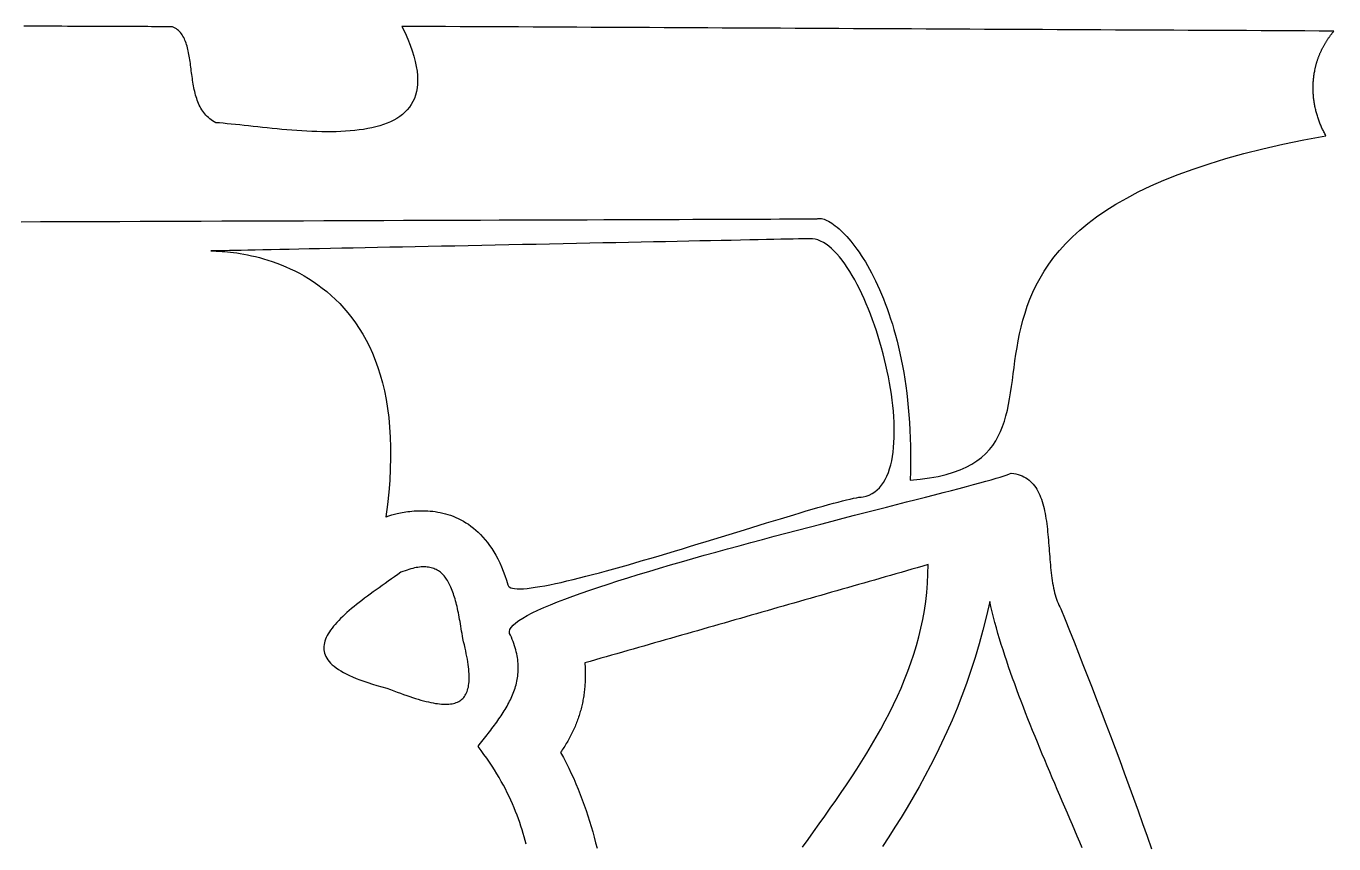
# Model space of a CAD drawing. Header units: metres. Extents: x 11 to 138, y -150 to -70.
# Drawn here: x 74.3 to 137.8, y -109.9 to -70.2 of the extents above; entities that cross this region are included whole.
import ezdxf

# ---------------------------------------------------------------- set-up
doc = ezdxf.new("R2010")
doc.units = ezdxf.units.M

msp = doc.modelspace()

# ---------------------------------------------------------------- linework, layer by layer
for points in [[(136.851644, -72.31761), (136.858756, -72.285606), (136.866122, -72.253856), (136.873742, -72.222106), (136.881616, -72.190356), (136.889744, -72.15886), (136.898126, -72.127364), (136.906762, -72.096122), (136.915652, -72.06488), (136.924796, -72.033638), (136.934194, -72.00265), (136.943846, -71.971662), (136.953752, -71.940674), (136.963912, -71.90994), (136.974326, -71.879206), (136.984994, -71.848726), (136.995916, -71.818246), (137.006838, -71.787766), (137.018014, -71.75754), (137.029444, -71.727314), (137.041128, -71.697342), (137.053066, -71.66737), (137.065258, -71.637398), (137.077704, -71.60768), (137.090404, -71.577962), (137.103358, -71.548498), (137.116312, -71.519034), (137.12952, -71.489824), (137.142982, -71.460614), (137.156698, -71.431404), (137.170668, -71.402448), (137.184892, -71.373492), (137.19937, -71.34479), (137.213848, -71.316088), (137.22858, -71.28764), (137.243566, -71.259192), (137.258806, -71.230998), (137.2743, -71.202804), (137.289794, -71.17461), (137.305542, -71.14667), (137.321544, -71.11873), (137.3378, -71.091044), (137.35431, -71.063358), (137.37082, -71.035926), (137.387584, -71.008494), (137.404602, -70.981316), (137.421874, -70.954138), (137.439146, -70.927214), (137.456672, -70.90029), (137.474452, -70.87362), (137.492486, -70.84695), (137.51052, -70.820534), (137.528808, -70.794118), (137.54735, -70.767956), (137.566146, -70.741794), (137.584942, -70.715886), (137.603992, -70.689978), (137.623296, -70.664324), (137.6426, -70.63867), (137.662158, -70.61327), (137.68197, -70.58787), (137.702036, -70.562724), (137.722102, -70.537578), (137.742422, -70.512686), (137.762996, -70.487794), (137.056876, -70.484238), (136.350756, -70.480682), (135.644636, -70.477126), (134.938516, -70.47357), (134.232396, -70.470014), (133.526276, -70.466458), (132.820156, -70.462902), (132.114036, -70.459346), (131.407916, -70.45579), (130.701796, -70.452234), (129.995676, -70.448678), (129.289556, -70.445122), (128.583436, -70.441566), (127.877316, -70.43801), (127.171196, -70.434454), (126.465076, -70.430898), (125.758956, -70.427342), (125.052836, -70.423786), (124.346716, -70.42023), (123.640596, -70.416674), (122.934476, -70.413118), (122.228356, -70.409562), (121.522236, -70.406006), (120.816116, -70.40245), (120.109996, -70.398894), (119.403876, -70.395338), (118.697756, -70.391782), (117.991636, -70.388226), (117.285516, -70.38467), (116.579396, -70.381114), (115.873276, -70.377558), (115.167156, -70.374002), (114.461036, -70.370446), (113.754916, -70.36689), (113.048796, -70.363334), (112.342676, -70.359778), (111.636556, -70.356222), (110.930436, -70.352666), (110.224316, -70.34911), (109.518196, -70.345554), (108.812076, -70.341998), (108.105956, -70.338442), (107.399836, -70.334886), (106.693716, -70.33133), (105.987596, -70.327774), (105.281476, -70.324218), (104.575356, -70.320662), (103.869236, -70.317106), (103.163116, -70.31355), (102.456996, -70.309994), (101.750876, -70.306438), (101.044756, -70.302882), (100.338636, -70.299326), (99.632516, -70.29577), (98.926396, -70.292214), (98.220276, -70.288658), (97.514156, -70.285102), (96.808036, -70.281546), (96.101916, -70.27799), (95.395796, -70.274434), (94.689676, -70.270878), (93.983556, -70.267322), (93.277436, -70.263766), (92.571316, -70.26021), (92.720414, -70.573138), (92.85224, -70.87362), (92.967048, -71.161656), (93.065346, -71.437754), (93.147642, -71.702168), (93.21419, -71.954898), (93.265498, -72.196452), (93.30182, -72.42683), (93.323664, -72.64654), (93.331284, -72.855582), (93.325188, -73.05421), (93.30563, -73.242678), (93.273118, -73.421494), (93.227906, -73.590658), (93.170502, -73.75017), (93.101414, -73.900538), (93.020896, -74.042016), (92.929456, -74.174858), (92.827348, -74.299064), (92.714826, -74.415142), (92.592398, -74.523092), (92.460572, -74.623422), (92.319602, -74.716132), (92.169996, -74.801476), (92.012262, -74.879962), (91.8464, -74.95159), (91.673172, -75.016614), (91.492832, -75.075288), (91.305634, -75.127866), (91.112086, -75.174348), (90.912696, -75.215242), (90.707718, -75.250802), (90.49766, -75.281028), (90.282776, -75.306428), (90.06332, -75.327002), (89.840054, -75.343004), (89.612978, -75.354942), (89.382854, -75.362816), (89.149936, -75.36688), (88.914478, -75.367388), (88.676988, -75.364594), (88.43772, -75.358752), (88.197182, -75.350116), (87.955882, -75.338686), (87.714074, -75.32497), (87.472266, -75.309222), (87.230712, -75.291442), (86.989666, -75.272138), (86.74989, -75.25131), (86.511384, -75.229212), (86.27491, -75.206098), (86.040722, -75.182476), (85.809074, -75.158346), (85.580474, -75.133962), (85.355176, -75.109578), (85.133688, -75.085194), (84.916518, -75.061318), (84.70392, -75.038204), (84.496148, -75.015852), (84.29371, -74.99477), (84.097114, -74.974958), (83.906614, -74.956924), (83.722718, -74.940668), (83.54568, -74.926444), (83.465162, -74.884026), (83.388708, -74.838306), (83.316318, -74.789538), (83.247738, -74.737722), (83.182714, -74.683112), (83.121246, -74.625708), (83.06308, -74.56551), (83.008216, -74.502772), (82.956654, -74.437494), (82.90814, -74.36993), (82.86242, -74.30008), (82.819748, -74.227944), (82.779616, -74.153776), (82.742024, -74.07783), (82.706972, -73.999852), (82.674206, -73.92035), (82.643726, -73.83907), (82.615278, -73.75652), (82.588862, -73.672446), (82.564224, -73.587102), (82.541364, -73.500742), (82.520028, -73.413366), (82.500216, -73.324974), (82.481674, -73.23582), (82.464402, -73.145904), (82.448146, -73.05548), (82.432906, -72.964548), (82.418682, -72.873108), (82.404966, -72.781414), (82.392012, -72.68972), (82.379566, -72.598026), (82.367374, -72.506332), (82.355436, -72.414892), (82.343752, -72.323706), (82.332068, -72.232774), (82.32013, -72.142604), (82.308192, -72.052942), (82.295746, -71.964042), (82.282792, -71.875904), (82.26933, -71.788782), (82.255106, -71.702676), (82.24012, -71.61784), (82.224118, -71.534274), (82.2071, -71.452232), (82.188812, -71.371714), (82.169254, -71.29272), (82.148172, -71.215504), (82.125566, -71.140066), (82.101182, -71.06666), (82.07502, -70.995286), (82.046826, -70.926198), (82.0166, -70.859396), (81.984088, -70.79488), (81.94929, -70.732904), (81.912206, -70.673722), (81.872582, -70.61708), (81.830164, -70.563486), (81.784952, -70.512686), (81.736946, -70.464934), (81.685892, -70.420484), (81.631536, -70.379336), (81.573878, -70.34149), (81.512918, -70.3072), (81.448402, -70.27672), (81.44129, -70.27672), (81.417922, -70.27672), (81.37906, -70.276466), (81.325212, -70.276212), (81.256886, -70.275958), (81.17459, -70.275704), (81.078832, -70.27545), (80.97012, -70.274942), (80.848962, -70.274434), (80.715866, -70.273926), (80.57134, -70.273418), (80.415892, -70.27291), (80.25003, -70.272148), (80.074262, -70.271386), (79.889096, -70.270624), (79.69504, -70.269862), (79.492856, -70.2691), (79.282798, -70.268338), (79.065374, -70.267576), (78.841346, -70.266814), (78.610968, -70.266052), (78.375002, -70.265036), (78.133702, -70.26402), (77.88783, -70.263004), (77.63764, -70.261988), (77.383894, -70.260972), (77.126846, -70.259956), (76.867258, -70.25894), (76.605638, -70.257924), (76.34224, -70.256908), (76.077826, -70.255892), (75.812904, -70.254876), (75.547982, -70.25386), (75.283314, -70.252844), (75.019662, -70.251828), (74.757534, -70.250812), (74.497438, -70.249796), (74.239882, -70.24878)], [(74.106786, -79.726028), (75.046586, -79.722726), (75.996546, -79.719424), (76.955396, -79.716122), (77.92212, -79.712566), (78.895702, -79.70901), (79.875126, -79.705454), (80.859122, -79.701898), (81.846928, -79.698342), (82.837274, -79.694786), (83.829144, -79.69123), (84.821522, -79.687674), (85.813392, -79.684118), (86.803484, -79.680562), (87.790782, -79.677006), (88.774524, -79.67345), (89.75344, -79.669894), (90.72626, -79.666338), (91.692222, -79.662782), (92.650056, -79.65948), (93.598746, -79.656178), (94.537276, -79.652876), (95.46463, -79.649574), (96.379792, -79.646272), (97.281492, -79.64297), (98.168968, -79.639922), (99.04095, -79.636874), (99.896168, -79.633826), (100.73386, -79.630778), (101.55301, -79.62773), (102.352348, -79.624936), (103.130858, -79.622142), (103.887524, -79.619348), (104.62133, -79.616808), (105.331006, -79.614268), (106.01579, -79.611728), (106.674412, -79.609442), (107.305856, -79.607156), (107.909106, -79.605124), (108.483146, -79.603092), (109.026706, -79.60106), (109.53877, -79.599282), (110.018322, -79.597504), (110.464346, -79.59598), (110.875826, -79.594456), (111.251746, -79.593186), (111.590836, -79.591916), (111.89208, -79.5909), (112.154462, -79.589884), (112.376966, -79.589122), (112.558576, -79.58836), (112.698022, -79.587852), (112.745266, -79.576168), (112.796574, -79.57058), (112.851946, -79.571342), (112.911128, -79.5782), (112.973866, -79.591408), (113.04016, -79.610966), (113.109756, -79.636874), (113.1824, -79.669132), (113.258092, -79.70774), (113.336578, -79.752698), (113.417604, -79.804006), (113.50117, -79.861918), (113.587022, -79.92618), (113.67516, -79.996792), (113.765076, -80.074008), (113.857024, -80.157828), (113.950496, -80.247998), (114.045492, -80.344772), (114.141758, -80.44815), (114.239294, -80.558132), (114.337846, -80.674718), (114.43716, -80.797908), (114.537236, -80.927956), (114.63782, -81.064608), (114.738912, -81.207864), (114.840004, -81.357978), (114.941096, -81.514696), (115.042188, -81.678272), (115.143026, -81.848706), (115.243356, -82.025744), (115.343178, -82.20964), (115.441984, -82.400394), (115.540028, -82.598006), (115.636802, -82.80273), (115.732306, -83.014312), (115.82654, -83.232752), (115.918996, -83.45805), (116.009674, -83.69046), (116.098574, -83.929728), (116.185442, -84.176108), (116.270024, -84.4296), (116.352066, -84.690204), (116.431568, -84.95792), (116.508276, -85.232748), (116.58219, -85.514688), (116.653056, -85.80374), (116.72062, -86.099904), (116.784882, -86.40318), (116.845334, -86.713822), (116.90223, -87.031576), (116.955062, -87.356696), (117.004084, -87.688928), (117.048788, -88.028526), (117.089174, -88.37549), (117.124988, -88.72982), (117.155976, -89.091516), (117.182138, -89.460578), (117.20322, -89.837006), (117.219222, -90.2208), (117.22989, -90.61196), (117.23497, -91.01074), (117.234462, -91.416886), (117.227858, -91.830652), (117.215412, -92.251784), (117.702076, -92.206318), (118.153688, -92.145358), (118.571772, -92.069158), (118.957598, -91.978226), (119.312944, -91.87307), (119.638826, -91.753944), (119.937022, -91.621356), (120.208802, -91.475814), (120.455436, -91.317572), (120.678702, -91.147138), (120.87987, -90.96502), (121.06021, -90.771472), (121.221246, -90.567002), (121.364502, -90.352118), (121.491502, -90.127074), (121.603516, -89.892378), (121.701814, -89.648284), (121.788174, -89.395554), (121.863612, -89.134442), (121.929906, -88.865202), (121.988326, -88.588596), (122.040396, -88.304878), (122.087386, -88.014302), (122.131074, -87.71763), (122.172476, -87.414862), (122.21337, -87.10676), (122.254772, -86.793578), (122.29846, -86.475824), (122.345704, -86.154006), (122.398028, -85.828378), (122.456956, -85.499448), (122.523758, -85.167724), (122.599704, -84.83346), (122.686572, -84.497164), (122.785632, -84.159344), (122.898154, -83.820254), (123.025662, -83.480402), (123.16968, -83.140296), (123.331732, -82.80019), (123.513088, -82.460592), (123.715272, -82.121756), (123.939554, -81.784444), (124.187458, -81.44891), (124.460254, -81.115408), (124.75972, -80.7847), (125.087126, -80.456786), (125.443742, -80.132428), (125.831092, -79.81188), (126.2507, -79.49565), (126.703836, -79.184246), (127.192024, -78.877922), (127.716788, -78.577186), (128.279398, -78.282546), (128.881378, -77.994256), (129.523998, -77.712824), (130.209036, -77.438758), (130.937508, -77.172312), (131.711192, -76.913994), (132.531358, -76.664058), (133.399276, -76.423266), (134.316724, -76.191872), (135.284972, -75.97013), (136.30529, -75.758548), (137.379202, -75.557634), (137.353548, -75.512168), (137.328402, -75.466448), (137.303764, -75.420474), (137.279634, -75.374246), (137.256012, -75.32751), (137.232898, -75.28052), (137.210292, -75.23353), (137.188194, -75.186286), (137.166604, -75.138788), (137.145522, -75.091036), (137.124948, -75.04303), (137.104882, -74.99477), (137.085324, -74.946256), (137.066274, -74.897488), (137.047986, -74.84872), (137.030206, -74.799698), (137.012934, -74.750422), (136.99617, -74.700892), (136.979914, -74.651362), (136.964166, -74.601578), (136.948926, -74.55154), (136.934448, -74.501502), (136.920478, -74.45121), (136.907016, -74.400664), (136.894062, -74.350118), (136.881616, -74.299318), (136.869932, -74.248518), (136.858756, -74.197464), (136.848088, -74.14641), (136.837928, -74.095102), (136.82853, -74.043794), (136.81964, -73.992232), (136.811258, -73.94067), (136.803384, -73.889108), (136.796272, -73.837292), (136.789668, -73.785476), (136.783572, -73.73366), (136.778238, -73.68159), (136.773412, -73.62952), (136.769094, -73.57745), (136.765538, -73.52538), (136.76249, -73.47331), (136.760204, -73.420986), (136.758426, -73.368662), (136.757156, -73.316338), (136.756648, -73.264014), (136.756648, -73.21169), (136.75741, -73.159366), (136.75868, -73.107042), (136.760712, -73.054718), (136.763252, -73.002394), (136.766554, -72.95007), (136.770364, -72.897746), (136.774936, -72.845422), (136.780016, -72.793098), (136.785858, -72.740774), (136.792208, -72.68845), (136.79932, -72.636126), (136.807194, -72.584056), (136.815576, -72.531986), (136.82472, -72.479916), (136.834372, -72.427846), (136.844786, -72.37603), (136.855962, -72.324214)], [(97.706434, -97.32772), (97.730818, -97.382584), (97.776538, -97.427796), (97.842832, -97.46361), (97.929192, -97.49028), (98.034856, -97.508314), (98.159062, -97.517712), (98.301302, -97.518982), (98.460814, -97.512378), (98.63709, -97.4979), (98.829368, -97.476056), (99.036886, -97.4471), (99.259136, -97.411286), (99.49561, -97.368868), (99.745546, -97.320354), (100.008182, -97.265744), (100.28301, -97.205292), (100.569268, -97.139506), (100.866194, -97.06864), (101.17328, -96.992948), (101.490018, -96.91243), (101.815646, -96.827594), (102.149402, -96.738694), (102.490778, -96.646238), (102.839012, -96.550226), (103.193596, -96.450912), (103.553768, -96.348804), (103.918766, -96.243902), (104.288082, -96.136714), (104.660954, -96.027494), (105.036874, -95.916496), (105.41508, -95.803974), (105.795064, -95.690182), (106.176064, -95.575374), (106.557318, -95.459804), (106.938318, -95.34398), (107.318302, -95.227902), (107.696762, -95.112078), (108.072936, -94.996762), (108.446316, -94.881954), (108.81614, -94.768162), (109.181646, -94.65564), (109.542326, -94.544642), (109.897672, -94.435676), (110.246922, -94.328742), (110.589314, -94.224094), (110.924086, -94.12224), (111.25073, -94.02318), (111.568738, -93.927422), (111.877348, -93.83522), (112.175798, -93.746828), (112.46358, -93.6625), (112.739932, -93.58249), (113.004346, -93.507052), (113.25606, -93.436694), (113.494312, -93.371416), (113.718594, -93.311472), (113.928398, -93.25737), (114.122708, -93.209364), (114.30127, -93.167708), (114.463068, -93.132656), (114.607594, -93.104462), (114.73434, -93.08338), (114.842544, -93.069664), (114.931444, -93.063568), (115.0874, -93.026738), (115.233958, -92.97416), (115.371372, -92.906596), (115.499642, -92.824554), (115.619022, -92.728288), (115.729766, -92.61856), (115.831874, -92.495878), (115.9256, -92.36075), (116.010944, -92.21343), (116.08816, -92.05468), (116.157502, -91.885008), (116.21897, -91.704922), (116.272818, -91.514676), (116.319046, -91.315032), (116.357908, -91.106498), (116.389658, -90.889582), (116.414296, -90.664792), (116.432076, -90.432382), (116.442998, -90.193114), (116.447316, -89.947496), (116.445284, -89.696036), (116.436902, -89.439242), (116.422424, -89.177622), (116.402104, -88.91143), (116.375942, -88.641428), (116.344192, -88.368124), (116.306854, -88.092026), (116.264182, -87.813642), (116.21643, -87.53348), (116.163598, -87.252048), (116.10594, -86.969854), (116.043456, -86.687152), (115.9764, -86.404704), (115.905026, -86.123018), (115.829334, -85.842602), (115.749578, -85.563964), (115.665758, -85.287612), (115.578128, -85.014054), (115.486942, -84.743798), (115.3922, -84.477352), (115.294156, -84.215224), (115.193064, -83.957922), (115.088924, -83.705954), (114.98199, -83.459828), (114.872262, -83.220052), (114.759994, -82.987134), (114.645186, -82.761582), (114.528346, -82.543904), (114.40922, -82.334608), (114.288316, -82.134202), (114.165634, -81.943194), (114.041174, -81.762092), (113.915444, -81.591404), (113.788444, -81.431638), (113.660174, -81.283302), (113.530888, -81.147158), (113.40084, -81.02346), (113.27003, -80.912716), (113.138712, -80.815434), (113.006886, -80.732122), (112.87506, -80.663288), (112.74298, -80.60944), (112.611154, -80.571086), (112.479582, -80.548734), (112.360964, -80.551274), (112.20704, -80.554322), (112.01908, -80.558132), (111.798354, -80.562704), (111.545878, -80.567784), (111.262922, -80.573626), (110.950756, -80.579976), (110.610396, -80.586834), (110.243112, -80.594454), (109.850174, -80.602582), (109.432598, -80.611218), (108.991654, -80.620108), (108.528612, -80.629506), (108.044488, -80.639412), (107.540552, -80.649826), (107.018074, -80.660494), (106.478324, -80.671416), (105.922318, -80.682846), (105.351072, -80.69453), (104.76611, -80.706468), (104.168448, -80.71866), (103.559356, -80.731106), (102.93985, -80.743806), (102.3112, -80.75676), (101.674676, -80.769714), (101.031294, -80.782922), (100.382324, -80.79613), (99.729036, -80.809592), (99.072446, -80.823054), (98.414078, -80.836516), (97.754694, -80.849978), (97.095818, -80.86344), (96.438466, -80.876902), (95.783908, -80.890364), (95.13316, -80.903572), (94.487492, -80.91678), (93.848174, -80.929734), (93.216476, -80.942688), (92.593414, -80.955388), (91.980004, -80.967834), (91.37777, -80.980026), (90.787728, -80.991964), (90.211148, -81.003648), (89.649046, -81.015078), (89.102946, -81.026254), (88.57361, -81.037176), (88.062562, -81.04759), (87.570818, -81.05775), (87.099648, -81.067402), (86.650068, -81.076546), (86.223602, -81.085182), (85.821266, -81.09331), (85.444076, -81.10093), (85.093302, -81.108042), (84.770214, -81.114646), (84.476082, -81.120742), (84.211922, -81.126076), (83.979004, -81.130902), (83.778344, -81.134966), (83.611466, -81.138268), (83.479132, -81.141062), (83.382866, -81.143094), (83.323684, -81.144364), (83.302856, -81.144872), (83.310476, -81.144618), (83.332828, -81.14411), (83.369404, -81.143856), (83.419696, -81.14411), (83.482942, -81.145126), (83.558888, -81.147158), (83.647026, -81.150714), (83.746848, -81.155794), (83.857592, -81.162906), (83.979004, -81.172558), (84.110322, -81.18475), (84.251292, -81.19999), (84.401152, -81.218532), (84.559648, -81.24063), (84.726018, -81.266792), (84.899754, -81.297272), (85.080602, -81.332324), (85.2678, -81.372202), (85.46084, -81.417414), (85.659214, -81.468214), (85.862414, -81.524856), (86.069932, -81.587594), (86.28126, -81.656936), (86.49589, -81.733136), (86.713314, -81.816448), (86.93277, -81.907126), (87.154004, -82.005678), (87.376508, -82.112358), (87.59952, -82.22742), (87.822786, -82.351118), (88.045798, -82.48396), (88.267794, -82.6262), (88.488266, -82.778092), (88.70696, -82.93989), (88.923114, -83.112102), (89.13622, -83.294982), (89.346024, -83.488784), (89.551764, -83.694016), (89.752932, -83.910678), (89.94902, -84.139278), (90.13952, -84.380324), (90.323924, -84.633816), (90.501724, -84.900262), (90.672412, -85.179916), (90.83548, -85.473032), (90.990166, -85.779864), (91.136216, -86.10092), (91.273122, -86.436454), (91.400122, -86.78672), (91.516962, -87.152226), (91.62288, -87.533226), (91.717622, -87.929974), (91.800426, -88.342724), (91.871038, -88.771984), (91.928696, -89.217754), (91.972892, -89.680542), (92.003118, -90.160856), (92.01912, -90.658696), (92.020136, -91.17457), (92.005658, -91.708732), (91.975178, -92.26169), (91.928188, -92.833444), (91.863926, -93.424502), (91.782138, -94.035118), (91.78544, -94.033848), (91.795092, -94.030038), (91.81084, -94.024196), (91.83243, -94.016322), (91.859862, -94.00667), (91.892882, -93.99524), (91.93149, -93.98254), (91.975432, -93.96857), (92.024454, -93.953584), (92.078556, -93.937582), (92.137484, -93.921072), (92.200984, -93.904054), (92.269056, -93.886782), (92.341192, -93.86951), (92.417646, -93.852492), (92.49791, -93.835728), (92.581984, -93.819472), (92.669868, -93.803978), (92.761054, -93.7895), (92.855542, -93.776038), (92.953078, -93.7641), (93.053662, -93.753686), (93.15704, -93.74505), (93.262958, -93.738192), (93.371416, -93.73362), (93.48216, -93.731334), (93.594936, -93.731588), (93.709744, -93.734636), (93.82633, -93.740478), (93.94444, -93.749368), (94.064074, -93.76156), (94.184978, -93.777308), (94.306898, -93.796866), (94.429834, -93.820234), (94.553532, -93.84792), (94.677738, -93.879924), (94.802452, -93.916246), (94.927166, -93.957394), (95.052134, -94.003368), (95.177102, -94.054422), (95.301562, -94.11081), (95.425768, -94.172786), (95.549466, -94.24035), (95.672402, -94.313756), (95.794322, -94.393258), (95.915226, -94.47911), (96.03486, -94.571566), (96.15297, -94.670626), (96.269556, -94.776544), (96.384364, -94.889574), (96.49714, -95.00997), (96.607884, -95.137732), (96.716342, -95.273114), (96.82226, -95.416624), (96.925638, -95.568008), (97.026222, -95.727774), (97.123758, -95.895922), (97.218246, -96.072706), (97.309432, -96.25838), (97.397062, -96.453198), (97.481136, -96.65716), (97.5614, -96.870774), (97.637854, -97.09404), (97.70999, -97.327212)], [(97.832926, -99.76612), (97.788476, -99.67849), (97.780348, -99.586034), (97.807272, -99.488752), (97.868232, -99.386898), (97.961958, -99.280726), (98.087688, -99.170236), (98.244152, -99.055682), (98.43008, -98.937318), (98.64471, -98.815398), (98.886772, -98.689922), (99.154996, -98.561144), (99.448366, -98.429318), (99.765866, -98.294698), (100.10648, -98.157284), (100.468938, -98.01733), (100.852224, -97.87509), (101.255322, -97.730564), (101.676962, -97.584006), (102.116128, -97.43567), (102.57155, -97.28581), (103.042466, -97.134426), (103.527606, -96.982026), (104.0257, -96.828356), (104.535732, -96.673924), (105.056686, -96.51873), (105.587546, -96.363028), (106.127042, -96.207072), (106.674158, -96.051116), (107.227624, -95.89516), (107.786424, -95.739458), (108.349542, -95.584264), (108.915962, -95.429578), (109.484414, -95.275654), (110.053882, -95.122746), (110.623096, -94.971108), (111.19104, -94.82074), (111.756698, -94.671896), (112.319054, -94.52483), (112.876838, -94.379542), (113.429034, -94.23654), (113.974372, -94.095824), (114.511836, -93.957394), (115.04041, -93.821758), (115.558824, -93.688916), (116.066062, -93.559122), (116.561108, -93.43263), (117.042946, -93.30944), (117.510306, -93.189806), (117.961918, -93.073982), (118.39702, -92.962222), (118.814342, -92.854526), (119.212868, -92.751148), (119.591328, -92.652342), (119.948706, -92.558108), (120.283986, -92.4687), (120.595898, -92.384372), (120.883426, -92.305378), (121.145554, -92.231972), (121.381012, -92.164154), (121.588784, -92.102178), (121.767854, -92.046044), (121.916952, -91.99626), (122.035062, -91.952826), (122.121168, -91.915742), (122.23623, -91.92895), (122.345958, -91.948508), (122.450606, -91.974162), (122.550428, -92.005658), (122.645424, -92.042996), (122.735594, -92.085922), (122.821192, -92.134182), (122.902472, -92.187776), (122.979434, -92.24645), (123.052078, -92.310204), (123.120658, -92.37853), (123.185428, -92.451428), (123.246388, -92.528898), (123.303792, -92.610686), (123.35764, -92.696538), (123.408186, -92.7862), (123.45543, -92.879672), (123.499626, -92.976954), (123.540774, -93.077538), (123.579128, -93.181424), (123.614942, -93.288358), (123.648216, -93.39834), (123.67895, -93.511116), (123.707398, -93.626432), (123.733814, -93.744288), (123.758198, -93.86443), (123.78055, -93.986604), (123.801124, -94.11081), (123.820174, -94.236794), (123.8377, -94.364302), (123.853956, -94.493334), (123.868942, -94.623636), (123.882912, -94.754954), (123.89612, -94.887288), (123.908312, -95.020384), (123.919996, -95.154242), (123.931172, -95.288608), (123.94184, -95.423228), (123.952254, -95.557848), (123.962668, -95.692468), (123.973082, -95.826834), (123.983496, -95.960946), (123.994418, -96.09455), (124.005594, -96.227392), (124.017278, -96.359472), (124.029724, -96.490536), (124.042932, -96.62033), (124.057156, -96.7486), (124.072396, -96.875346), (124.088906, -97.000568), (124.10694, -97.123758), (124.126498, -97.244916), (124.14758, -97.364042), (124.17044, -97.480882), (124.195332, -97.595182), (124.222256, -97.706688), (124.251212, -97.8154), (124.282454, -97.921064), (124.316236, -98.023426), (124.352558, -98.122486), (124.391674, -98.21799), (124.433584, -98.309938), (124.478542, -98.398076), (124.526548, -98.48215), (124.736098, -99.008184), (124.948188, -99.542092), (125.162564, -100.083366), (125.378972, -100.632006), (125.597158, -101.187504), (125.816868, -101.749352), (126.037848, -102.31755), (126.259844, -102.89159), (126.482856, -103.471218), (126.706376, -104.05618), (126.930404, -104.645968), (127.154432, -105.240582), (127.37846, -105.839514), (127.602234, -106.44251), (127.8255, -107.049062), (128.048004, -107.65917), (128.269492, -108.272326), (128.48971, -108.888276), (128.708404, -109.506766), (128.92532, -110.127288)], [(111.990632, -110.04677), (112.263682, -109.669326), (112.53597, -109.291882), (112.806988, -108.914184), (113.076228, -108.535978), (113.343182, -108.157518), (113.607596, -107.778296), (113.868708, -107.398312), (114.126264, -107.017312), (114.379756, -106.635296), (114.62893, -106.252264), (114.873024, -105.867962), (115.111784, -105.482136), (115.344702, -105.094786), (115.57127, -104.705658), (115.791234, -104.314498), (116.003832, -103.92156), (116.20881, -103.526336), (116.40566, -103.128826), (116.594128, -102.72903), (116.773452, -102.326694), (116.943378, -101.921564), (117.103398, -101.51364), (117.253004, -101.102668), (117.391688, -100.688648), (117.519196, -100.271326), (117.63502, -99.850702), (117.738652, -99.426522), (117.829584, -98.998786), (117.907308, -98.56724), (117.97157, -98.131884), (118.021862, -97.692464), (118.057676, -97.248726), (118.078504, -96.80067), (118.083838, -96.348296), (117.823742, -96.422718), (117.563646, -96.49714), (117.30355, -96.571562), (117.043454, -96.645984), (116.783358, -96.720406), (116.523262, -96.794828), (116.263166, -96.86925), (116.00307, -96.943672), (115.742974, -97.018094), (115.482878, -97.092516), (115.222782, -97.166938), (114.962686, -97.24136), (114.70259, -97.315782), (114.442494, -97.390204), (114.182398, -97.464626), (113.922302, -97.539048), (113.662206, -97.61347), (113.40211, -97.687892), (113.142014, -97.762314), (112.881918, -97.836736), (112.621822, -97.911158), (112.361726, -97.98558), (112.10163, -98.060002), (111.841534, -98.134424), (111.581438, -98.208846), (111.321342, -98.283268), (111.061246, -98.35769), (110.80115, -98.432112), (110.541054, -98.506534), (110.280958, -98.580956), (110.020862, -98.655378), (109.760766, -98.7298), (109.50067, -98.804222), (109.240574, -98.878644), (108.980478, -98.953066), (108.720382, -99.027488), (108.460286, -99.10191), (108.20019, -99.176332), (107.940094, -99.250754), (107.679998, -99.325176), (107.419902, -99.399598), (107.159806, -99.47402), (106.89971, -99.548442), (106.639614, -99.622864), (106.379518, -99.697286), (106.119422, -99.771708), (105.859326, -99.84613), (105.59923, -99.920552), (105.339134, -99.994974), (105.079038, -100.069396), (104.818942, -100.143818), (104.558846, -100.21824), (104.29875, -100.292662), (104.038654, -100.367084), (103.778558, -100.441506), (103.518462, -100.515928), (103.258366, -100.59035), (102.99827, -100.664772), (102.738174, -100.739194), (102.478078, -100.813616), (102.217982, -100.888038), (101.957886, -100.96246), (101.69779, -101.036882), (101.437694, -101.111304), (101.443282, -101.186488), (101.448108, -101.261418), (101.452172, -101.336094), (101.455474, -101.410516), (101.458014, -101.484684), (101.459792, -101.558598), (101.460808, -101.632258), (101.461062, -101.705664), (101.460554, -101.778816), (101.459284, -101.851714), (101.457252, -101.924358), (101.454458, -101.996748), (101.450902, -102.069138), (101.446584, -102.141274), (101.441504, -102.213156), (101.435662, -102.284784), (101.429058, -102.356158), (101.421692, -102.427278), (101.413564, -102.498144), (101.404674, -102.568756), (101.395022, -102.639114), (101.384608, -102.709218), (101.373432, -102.779068), (101.361494, -102.848664), (101.348794, -102.918006), (101.335332, -102.987094), (101.321108, -103.056182), (101.306122, -103.125016), (101.290374, -103.193596), (101.273864, -103.261922), (101.256592, -103.329994), (101.238558, -103.397812), (101.219762, -103.465376), (101.200204, -103.532686), (101.179884, -103.599742), (101.158802, -103.666544), (101.136958, -103.733092), (101.114352, -103.79964), (101.090984, -103.865934), (101.066854, -103.931974), (101.041962, -103.99776), (101.016308, -104.063292), (100.989892, -104.12857), (100.962714, -104.193594), (100.934774, -104.258364), (100.906072, -104.323134), (100.876608, -104.38765), (100.846382, -104.451912), (100.815394, -104.51592), (100.783644, -104.579674), (100.751132, -104.643174), (100.717858, -104.70642), (100.683822, -104.769412), (100.649024, -104.832404), (100.613464, -104.895142), (100.577142, -104.957626), (100.540058, -105.019856), (100.502212, -105.081832), (100.463604, -105.143554), (100.424234, -105.205022), (100.384102, -105.26649), (100.343208, -105.327704), (100.301552, -105.388664), (100.259134, -105.44937), (100.398072, -105.702354), (100.531168, -105.955592), (100.658676, -106.209084), (100.78085, -106.463084), (100.89769, -106.717338), (101.009704, -106.9721), (101.116892, -107.227624), (101.219254, -107.483656), (101.317298, -107.74045), (101.411024, -107.997752), (101.500686, -108.25607), (101.586538, -108.51515), (101.66858, -108.774992), (101.747066, -109.03585), (101.82225, -109.297724), (101.894386, -109.560614), (101.963474, -109.824774), (102.029768, -110.090204)], [(92.517468, -96.718628), (92.362274, -96.826832), (92.208096, -96.934274), (92.054934, -97.041208), (91.903296, -97.147634), (91.753182, -97.253552), (91.604592, -97.358708), (91.45778, -97.463356), (91.313, -97.567496), (91.170506, -97.670874), (91.030298, -97.773744), (90.89263, -97.875852), (90.757756, -97.977452), (90.625676, -98.078544), (90.496644, -98.178874), (90.370914, -98.278696), (90.24874, -98.377756), (90.130122, -98.476308), (90.015314, -98.574098), (89.904316, -98.67138), (89.797382, -98.7679), (89.694766, -98.863912), (89.596722, -98.959162), (89.50325, -99.053904), (89.414604, -99.147884), (89.331038, -99.241102), (89.252552, -99.333812), (89.1794, -99.42576), (89.111836, -99.5172), (89.050114, -99.607878), (88.994234, -99.697794), (88.94445, -99.787202), (88.900762, -99.875848), (88.863424, -99.963732), (88.83269, -100.051108), (88.808814, -100.137722), (88.791796, -100.223574), (88.78189, -100.308664), (88.77935, -100.393246), (88.784176, -100.477066), (88.796622, -100.560124), (88.816942, -100.64242), (88.845136, -100.723954), (88.881712, -100.80498), (88.926416, -100.885244), (88.979756, -100.964746), (89.041732, -101.043486), (89.112598, -101.121464), (89.192608, -101.19868), (89.281762, -101.275134), (89.380314, -101.350826), (89.488264, -101.425756), (89.60612, -101.499924), (89.733882, -101.57333), (89.871804, -101.645974), (90.019886, -101.717856), (90.178382, -101.788976), (90.347546, -101.859334), (90.527378, -101.92893), (90.718386, -101.997764), (90.920316, -102.065836), (91.133676, -102.133146), (91.358466, -102.199694), (91.59494, -102.26548), (91.843352, -102.330504), (92.01277, -102.398068), (92.178124, -102.462838), (92.339414, -102.52456), (92.496894, -102.583234), (92.65031, -102.639114), (92.799916, -102.691946), (92.945458, -102.74173), (93.08719, -102.788466), (93.225112, -102.832154), (93.35897, -102.872794), (93.489018, -102.910386), (93.615256, -102.94493), (93.737938, -102.976172), (93.85681, -103.004366), (93.971872, -103.029258), (94.083124, -103.051102), (94.19082, -103.069644), (94.29496, -103.084884), (94.39529, -103.096822), (94.492064, -103.105712), (94.585282, -103.1113), (94.674944, -103.113586), (94.76105, -103.112316), (94.8436, -103.107744), (94.922594, -103.09987), (94.998032, -103.08844), (95.070168, -103.073708), (95.138748, -103.05542), (95.204026, -103.03383), (95.266002, -103.008684), (95.324422, -102.979982), (95.37954, -102.947724), (95.431356, -102.91191), (95.47987, -102.87254), (95.525082, -102.829614), (95.566992, -102.783132), (95.605854, -102.733094), (95.641414, -102.679246), (95.673926, -102.621842), (95.703136, -102.560628), (95.729298, -102.495858), (95.752412, -102.427278), (95.772478, -102.354888), (95.789242, -102.278688), (95.803212, -102.198678), (95.814134, -102.114858), (95.822008, -102.027228), (95.826834, -101.935788), (95.828866, -101.840538), (95.82785, -101.741478), (95.82404, -101.638354), (95.817182, -101.53142), (95.80753, -101.420422), (95.795084, -101.30536), (95.779844, -101.186488), (95.76181, -101.063552), (95.740982, -100.936552), (95.71736, -100.805488), (95.691198, -100.67036), (95.662242, -100.531168), (95.630492, -100.387658), (95.596202, -100.240084), (95.559372, -100.088446), (95.519748, -99.93249), (95.500952, -99.809554), (95.482156, -99.688396), (95.46336, -99.569016), (95.44431, -99.451414), (95.42526, -99.33559), (95.405956, -99.221798), (95.386398, -99.109784), (95.366586, -98.999802), (95.34652, -98.891598), (95.325946, -98.785426), (95.305118, -98.681286), (95.283782, -98.579178), (95.261938, -98.479102), (95.239586, -98.381058), (95.216726, -98.285046), (95.193104, -98.191066), (95.168974, -98.099372), (95.144082, -98.009964), (95.118428, -97.922588), (95.092012, -97.837498), (95.064834, -97.754694), (95.03664, -97.674176), (95.007684, -97.595944), (94.977712, -97.519998), (94.946724, -97.446592), (94.91472, -97.375472), (94.8817, -97.306892), (94.84741, -97.240598), (94.812104, -97.176844), (94.775528, -97.11563), (94.737682, -97.056956), (94.698566, -97.000822), (94.65818, -96.947228), (94.616524, -96.896174), (94.573344, -96.847914), (94.52864, -96.802194), (94.482412, -96.759268), (94.43466, -96.719136), (94.385384, -96.681544), (94.334584, -96.646746), (94.282006, -96.614742), (94.22765, -96.585786), (94.171516, -96.559624), (94.113604, -96.536256), (94.053914, -96.515936), (93.992446, -96.49841), (93.928946, -96.483932), (93.863414, -96.472502), (93.796104, -96.46412), (93.726762, -96.458786), (93.655134, -96.4565), (93.581474, -96.457262), (93.505528, -96.461072), (93.42755, -96.468184), (93.347286, -96.478344), (93.264736, -96.491806), (93.179646, -96.50857), (93.09227, -96.528382), (93.002354, -96.551496), (92.910152, -96.577912), (92.81541, -96.607884), (92.718128, -96.641158), (92.618306, -96.677734), (92.51569, -96.717866)], [(125.560836, -110.072932), (125.442218, -109.79404), (125.322838, -109.514132), (125.202696, -109.233208), (125.082046, -108.951268), (124.960888, -108.668566), (124.839222, -108.385102), (124.717302, -108.10113), (124.595128, -107.816396), (124.472954, -107.531154), (124.35078, -107.245658), (124.22886, -106.959654), (124.107194, -106.673396), (123.985782, -106.387138), (123.864878, -106.100626), (123.744482, -105.814114), (123.624848, -105.527856), (123.505976, -105.241598), (123.38812, -104.955594), (123.27128, -104.670098), (123.15571, -104.384856), (123.04141, -104.100122), (122.92838, -103.81615), (122.816874, -103.532686), (122.706892, -103.249984), (122.598688, -102.968044), (122.492262, -102.68712), (122.387868, -102.407212), (122.285506, -102.12832), (122.18543, -101.850698), (122.08764, -101.574346), (121.992136, -101.299264), (121.899172, -101.025452), (121.808748, -100.753164), (121.721118, -100.4824), (121.636282, -100.213414), (121.554494, -99.946206), (121.475754, -99.680776), (121.400316, -99.417124), (121.32818, -99.155504), (121.259346, -98.895916), (121.194068, -98.638614), (121.132346, -98.383598), (121.074434, -98.130868), (120.915938, -98.834448), (120.744996, -99.520756), (120.56237, -100.190046), (120.368568, -100.84308), (120.163844, -101.48062), (119.94896, -102.10292), (119.724424, -102.710742), (119.490998, -103.30434), (119.248936, -103.88473), (118.998746, -104.452166), (118.74119, -105.007156), (118.476776, -105.550462), (118.206012, -106.082592), (117.929152, -106.604054), (117.647212, -107.115356), (117.360446, -107.61726), (117.069362, -108.110274), (116.774468, -108.594906), (116.476526, -109.071664), (116.176044, -109.54131), (115.873276, -110.004098)], [(98.59899, -109.896148), (98.552762, -109.72165), (98.503994, -109.546644), (98.452686, -109.37113), (98.398584, -109.195108), (98.341688, -109.018578), (98.281744, -108.84154), (98.218752, -108.663994), (98.152458, -108.48594), (98.082608, -108.307124), (98.009456, -108.1278), (97.932494, -107.947714), (97.851976, -107.76712), (97.767394, -107.585764), (97.679002, -107.4039), (97.586292, -107.221274), (97.489518, -107.037886), (97.388172, -106.853736), (97.282508, -106.668824), (97.172018, -106.48315), (97.056956, -106.296714), (96.936814, -106.109516), (96.811846, -105.921556), (96.681544, -105.732834), (96.546162, -105.543096), (96.405192, -105.352596), (96.258888, -105.161334), (96.322134, -105.080308), (96.385126, -104.999536), (96.447864, -104.919272), (96.510348, -104.839516), (96.572578, -104.760014), (96.6343, -104.680766), (96.695514, -104.602026), (96.75622, -104.52354), (96.816418, -104.445308), (96.876108, -104.36733), (96.935036, -104.289352), (96.993456, -104.211628), (97.051114, -104.134158), (97.10801, -104.056688), (97.16389, -103.979472), (97.219008, -103.902256), (97.27311, -103.82504), (97.326196, -103.747824), (97.378266, -103.670608), (97.42932, -103.593392), (97.479104, -103.516176), (97.527872, -103.43896), (97.57537, -103.36149), (97.621598, -103.28402), (97.666302, -103.206296), (97.709736, -103.128318), (97.751646, -103.050086), (97.792032, -102.9716), (97.830894, -102.89286), (97.868232, -102.813866), (97.904046, -102.734618), (97.938082, -102.655116), (97.97034, -102.575106), (98.00082, -102.494588), (98.029522, -102.413816), (98.056192, -102.332536), (98.081084, -102.250748), (98.103944, -102.168452), (98.124772, -102.085648), (98.143314, -102.002336), (98.159824, -101.918262), (98.174048, -101.83368), (98.185986, -101.748336), (98.195638, -101.662484), (98.203004, -101.57587), (98.208084, -101.488494), (98.210624, -101.400356), (98.210624, -101.311456), (98.208084, -101.221794), (98.203004, -101.13137), (98.195384, -101.040184), (98.18497, -100.947982), (98.171762, -100.854764), (98.15576, -100.760784), (98.136964, -100.665788), (98.11512, -100.569776), (98.090482, -100.472748), (98.062796, -100.374704), (98.032062, -100.275644), (97.99828, -100.175568), (97.961196, -100.074222), (97.921064, -99.97186), (97.87763, -99.868228), (97.830894, -99.763326)]]:
    msp.add_lwpolyline(points)

doc.saveas('drawing.dxf')
